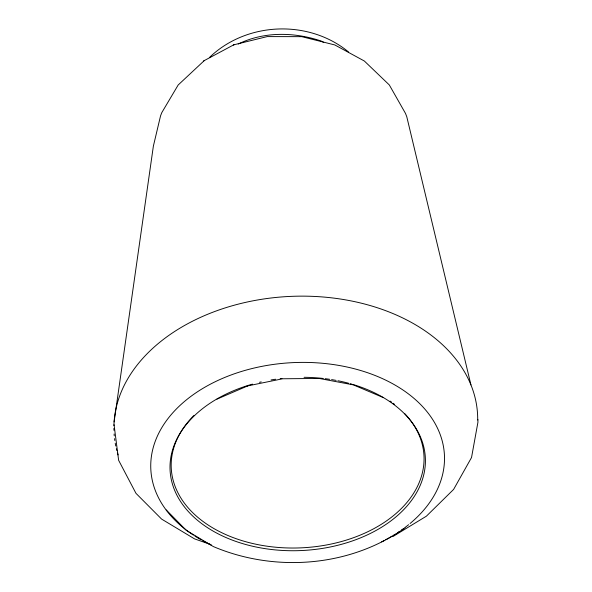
<?xml version="1.0" encoding="UTF-8"?>
<svg xmlns="http://www.w3.org/2000/svg" width="592" height="592" viewBox="0 0 592 592"><rect width="100%" height="100%" fill="white"/><g stroke="black" fill="none" stroke-linecap="round" stroke-linejoin="round"><path stroke-width="0.89" d="M114.101 421.896L153.365 146.15L160.55 115.847L161.801 112.613L178.177 84.989L204.299 60.576M405.002 527.857C350.153 567.077 274.888 572.686 213.312 546.557L186.169 530.254L166.248 509.941M233.315 45.059L234.143 44.74M203.641 60.932L233.707 44.844L267.214 36.593L301.779 36.66L334.82 44.955L364.354 61.02L389.314 84.952L405.483 113.398L406.778 116.735L470.936 384.896M392.999 536.478L426.381 516.194L453.613 489.414L471.535 457.52L477.914 422.34L477.936 419.558M238.243 44.03C263.936 31.383 294.557 31.961 321.338 41.1L323.713 42.395M216.983 399.112L247.819 385.858M247.264 385.984L282.65 378.776L319.288 378.451M318.977 378.414L353.372 384.889L383.179 397.521M210.885 544.588L194.583 538.898L161.623 519.103L135.975 493.336L118.629 460.302L114.049 424.701M113.93 425.618A182.003 127.221 -2.7 0 1 298.065 296.17A182.003 127.221 -2.7 0 1 477.692 420.017M118.082 454.915A182.003 127.221 -2.7 0 1 117.549 453.154M116.809 450.49A182.003 127.221 -2.7 0 1 116.365 448.699M115.758 445.983A182.003 127.221 -2.7 0 1 115.233 443.253M114.796 440.492A182.003 127.221 -2.7 0 1 114.552 438.642M114.256 435.867A182.003 127.221 -2.7 0 1 114.108 434.003M113.93 430.28A182.003 127.221 -2.7 0 1 113.901 428.416M193.406 535.124A146.971 99.671 -2.7 0 1 191.031 396.285A146.971 99.671 -2.7 0 1 395.441 385.303A146.971 99.671 -2.7 0 1 410.093 523.483M408.621 524.69A146.971 99.671 -2.7 0 1 404.987 527.524M403.574 528.582A146.971 99.671 -2.7 0 1 401.398 530.136M399.178 531.668A146.971 99.671 -2.7 0 1 397.669 532.674M395.367 534.154A146.971 99.671 -2.7 0 1 393.813 535.124M392.237 536.078A146.971 99.671 -2.7 0 1 385.777 539.726M384.127 540.6A146.971 99.671 -2.7 0 1 381.625 541.872M211.196 545.032A146.971 99.671 -2.7 0 1 206.985 542.982M205.328 542.124A146.971 99.671 -2.7 0 1 202.856 540.807M201.236 539.904A146.971 99.671 -2.7 0 1 194.931 536.115M352.765 384.423A127.791 86.61 -2.7 0 1 396.566 516.365A127.791 86.61 -2.7 0 1 195.671 518.733A127.791 86.61 -2.7 0 1 247.352 385.666M248.255 385.377A127.791 86.61 -2.7 0 1 252.488 384.127M259.444 382.314A127.791 86.61 -2.7 0 1 261.213 381.899M271.077 379.938A127.791 86.61 -2.7 0 1 275.613 379.228M280.149 378.628A127.791 86.61 -2.7 0 1 281.962 378.421M304.066 377.304A127.791 86.61 -2.7 0 1 323.313 378.466M325.163 378.688A127.791 86.61 -2.7 0 1 329.759 379.317M331.587 379.598A127.791 86.61 -2.7 0 1 336.138 380.397M337.943 380.745A127.791 86.61 -2.7 0 1 348.518 383.216M350.227 383.683A127.791 86.61 -2.7 0 1 351.922 384.171M404.506 413.401A126.518 85.892 -2.7 0 1 378.717 525.903A126.518 85.892 -2.7 0 1 212.195 527.561A126.518 85.892 -2.7 0 1 193.91 415.495M390.135 401.102A126.518 85.892 -2.7 0 1 391.652 402.19M393.147 403.3A126.518 85.892 -2.7 0 1 394.605 404.425M209.59 57.365A97.295 85.507 -2.7 0 1 348.429 51.904"/></g></svg>
